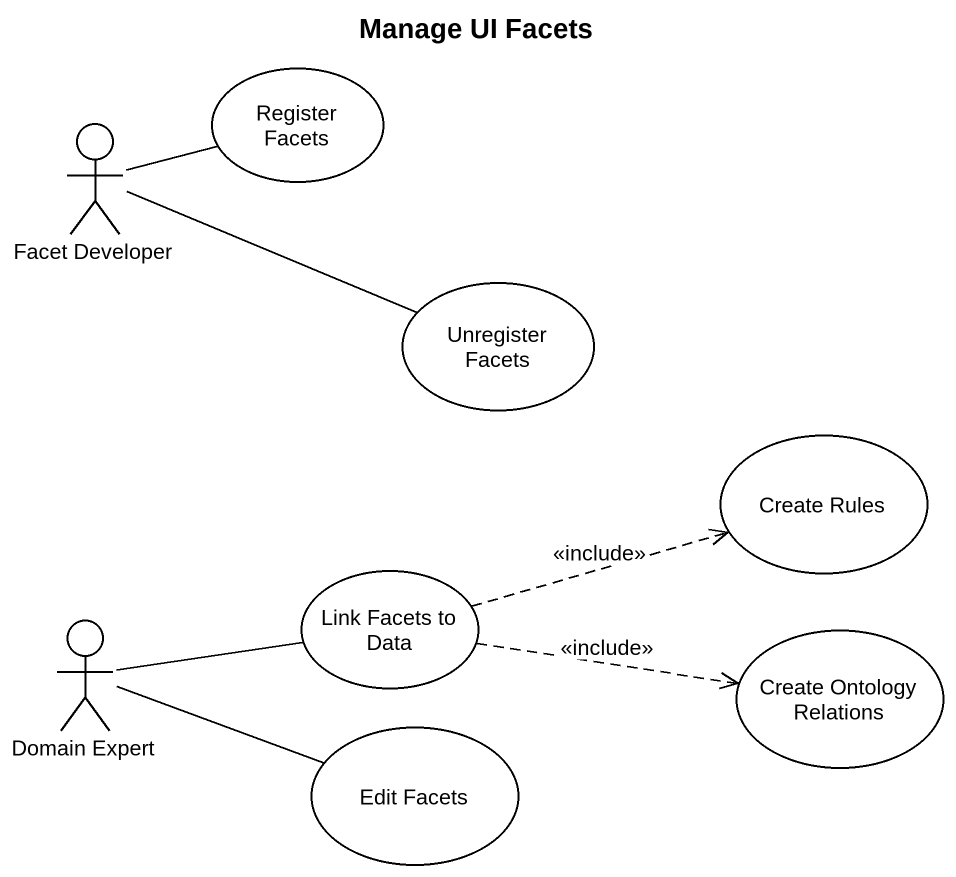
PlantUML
@startuml
title Manage UI Facets
usecase "Register Facets" as Register_Facets
actor "Facet Developer" as Facet_Developer
usecase "Unregister Facets" as Unregister_Facets
usecase "Create Rules" as Create_Rules
actor "Domain Expert" as Domain_Expert
usecase "Link Facets to Data" as Link_Facets_to_Data
usecase "Create Ontology Relations" as Create_Ontology_Relations
usecase "Edit Facets" as Edit_Facets
Facet_Developer -right- Register_Facets
Facet_Developer -right- Unregister_Facets
Domain_Expert -right- Link_Facets_to_Data
Domain_Expert -right- Edit_Facets
Link_Facets_to_Data .right.> Create_Rules : <<include>>
Link_Facets_to_Data .right.> Create_Ontology_Relations : <<include>>
@enduml
